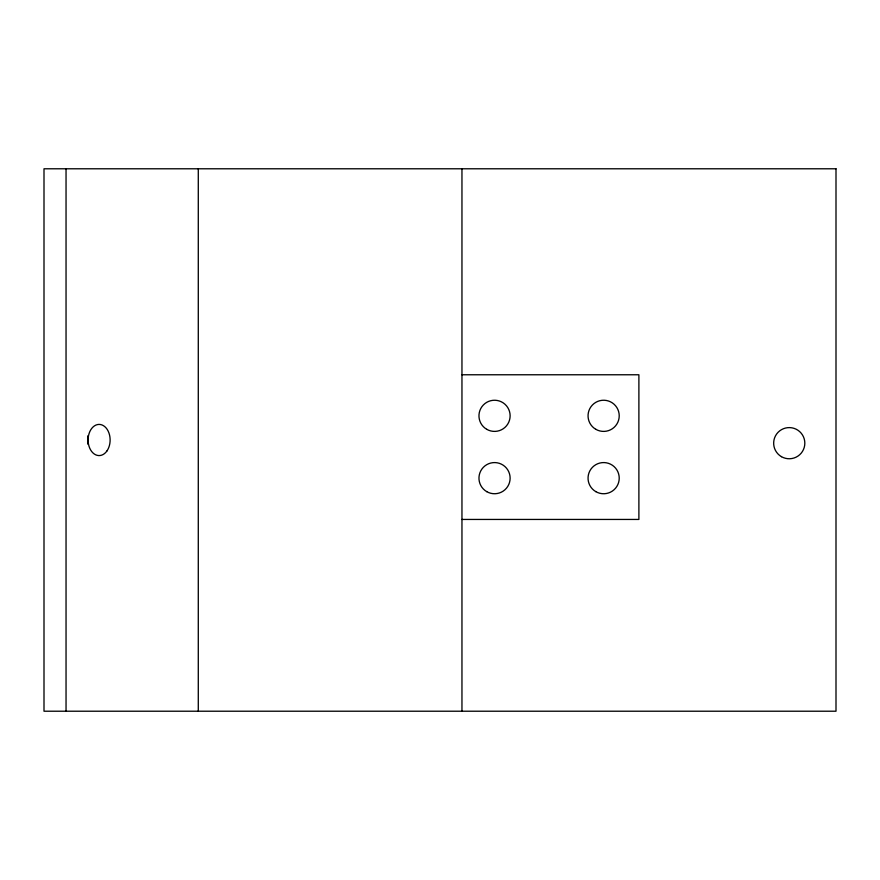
<?xml version="1.0" encoding="UTF-8"?>
<svg xmlns="http://www.w3.org/2000/svg" width="880" height="880" viewBox="0 0 880 880"><rect width="100%" height="100%" fill="white"/><g stroke="black" fill="none" stroke-linecap="round" stroke-linejoin="round"><path stroke-width="1.32" d="M461.956 374.77L638.891 374.77L638.891 519.442L461.956 519.442M461.956 168.784L461.956 711.216M198.286 168.784L198.286 711.216M66.044 168.784L66.044 711.216M87.703 435.963A15.587 11.022 -90 0 1 87.703 444.037M836 168.784L44 168.784L44 711.216L836 711.216L836 168.784M781.451 456.676A15.587 15.587 0 0 0 804.826 443.179A15.587 15.587 0 0 0 781.451 429.682A15.587 15.587 0 0 0 781.451 456.676M106.898 451.022A15.587 11.022 -90 0 0 101.959 424.941A15.587 11.022 -90 0 0 88.462 444.037A15.587 11.022 -90 0 0 106.898 451.022M486.75 429.319A15.587 15.587 0 0 0 510.125 415.822A15.587 15.587 0 0 0 486.75 402.325A15.587 15.587 0 0 0 486.75 429.319M486.75 491.656A15.587 15.587 0 0 0 510.125 478.159A15.587 15.587 0 0 0 486.75 464.662A15.587 15.587 0 0 0 486.75 491.656M595.837 491.656A15.587 15.587 0 0 0 619.223 478.159A15.587 15.587 0 0 0 595.837 464.662A15.587 15.587 0 0 0 595.837 491.656M595.837 429.319A15.587 15.587 0 0 0 619.223 415.822A15.587 15.587 0 0 0 595.837 402.325A15.587 15.587 0 0 0 595.837 429.319"/></g></svg>
